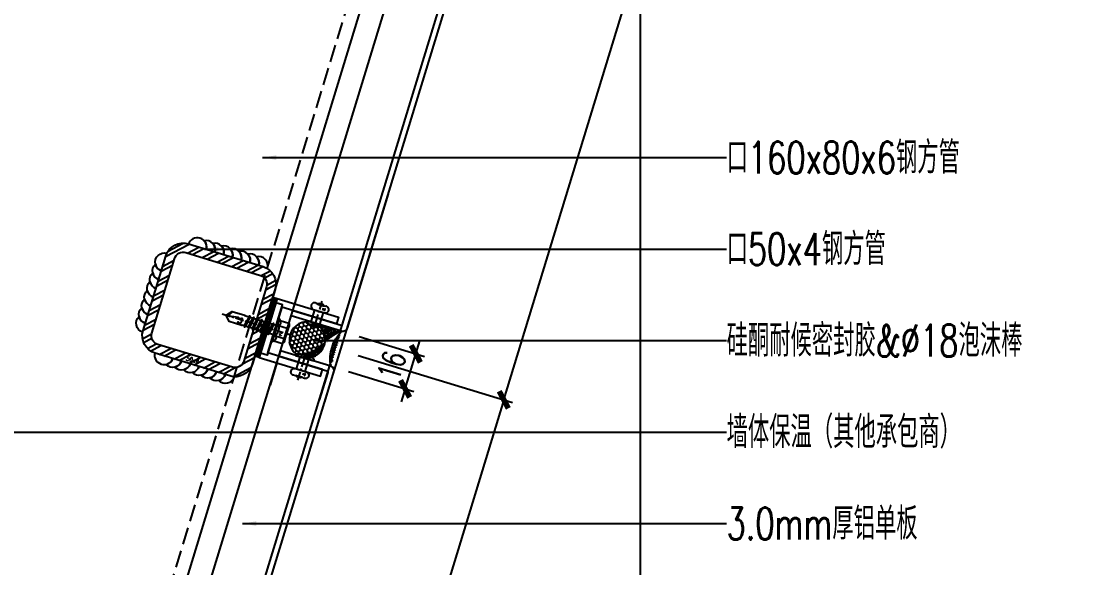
# Model space of a CAD drawing. Extents: x -160106 to 966792, y -663931 to 1550022.
# Drawn here: x -82036.4 to -81571.1, y -98634.5 to -98395.6 of the extents above; entities that cross this region are included whole.
import ezdxf
from ezdxf.enums import TextEntityAlignment as Align
from ezdxf.xclip import XClip

# ---------------------------------------------------------------- set-up
doc = ezdxf.new("R2010")
doc.units = 0
for name, pattern in [('CENTER', [2, 1.25, -0.25, 0.25, -0.25]), ('ZN-CENTER', [2, 1.25, -0.25, 0.25, -0.25]), ('ZN-DASH', [0.35, 0.25, -0.1])]:
    doc.linetypes.add(name, pattern=pattern)
for name, color, linetype in [('!ZN1-填充-8', 8, 'Continuous'), ('!ZN3-铝板幕墙-3', 3, 'Continuous'), ('!ZN4-辅助材料-1', 1, 'Continuous'), ('!ZN4-配件-11', 11, 'Continuous'), ('!ZN5-钢材投影-40', 40, 'Continuous'), ('!ZN5-钢材断面-2', 2, 'Continuous'), ('!ZN5-铝材投影-112', 112, 'Continuous'), ('!ZN6-虚线-8', 8, 'ZN-DASH'), ('DIM', 173, 'Continuous'), ('Fill', 8, 'Continuous'), ('TEXT', 7, 'Continuous'), ('焊缝', 8, 'Continuous')]:
    doc.layers.add(name, color=color, linetype=linetype)
doc.layers.add('@ZN-型材编号（非打印层）', color=8, linetype='Continuous', plot=False)
doc.styles.add('DHTEXT-1', font='ROMANS.shx', dxfattribs={"width": 0.7, "bigfont": 'CHINESE.shx'})
doc.dimstyles.new('ZN4', dxfattribs={"dimscale": 4, "dimtxt": 2.5, "dimasz": 1.5, "dimexe": 1, "dimexo": 2, "dimgap": 0.9, "dimtad": 1, "dimdec": 0, "dimdsep": 46, "dimtxsty": 'DHTEXT-1', "dimblk": 'ARCHTICK', "dimcen": 2.5, "dimclrd": 173, "dimclre": 173, "dimclrt": 7, "dimazin": 2, "dimtfac": 1, "dimtix": 1, "dimtmove": 2, "dimatfit": 3, "dimfxl": 0, "dimarcsym": 0})

# ---------------------------------------------------------------- blocks, each defined once
blk = doc.blocks.new('铝板16mm胶缝')
at = {"layer": '!ZN1-填充-8'}
h = blk.add_hatch(dxfattribs=at)
h.set_pattern_fill('HONEY', color=256, scale=0.7, angle=-270, style=0)
h.set_pattern_definition([(90, (10097.31989989708, 185.0232752102251), (-0.9623705000000002, 1.666875), [1.11125, -2.2225]), (210, (10097.31989989708, 185.0232752102251), (-0.9623708449331864, -1.666874800852732), [1.11125, -2.222499999999999]), (150, (10097.31989989708, 185.0232752102251), (-1.924741344933186, 1.991472677892826e-07), [-2.2225, 1.11125])])
edge = h.paths.add_edge_path()
edge.add_ellipse((-8.500000000207365, 14.57041595620103), major_axis=(-7.997393453053519, 3.358849100355043e-11), ratio=0.9747925043838522, start_angle=0, end_angle=360)
h = blk.add_hatch(dxfattribs=at)
h.set_pattern_fill('ANSI35', color=256, scale=0.5, angle=-270, style=0)
h.set_pattern_definition([(135, (0, 0), (-1.122532015133644, -1.122532015133644), []), (135, (0, 1.122532500000005), (-1.122532015133644, -1.122532015133644), [1.984375, -0.396875, 0, -0.396875])])
edge = h.paths.add_edge_path()
edge.add_line((-0.5052130940530333, 1.366215148264018), (-0.5026065471538459, 14.57041595616465))
edge.add_line((-16.50000000016007, 1.366215148336778), (-16.49739345326088, 14.57041595623741))
edge.add_ellipse((-8.500000000207365, 14.57041595620103), major_axis=(-7.997393453053519, 3.358849100355043e-11), ratio=0.9747925043838522, start_angle=0, end_angle=180)
edge.add_arc((-8.499999999414285, -14.44754302653018), 17.72215979008053, 63.16567149166988, 116.8343285139232)
at = {"layer": '!ZN4-辅助材料-1', "ltscale": 0.5}
blk.add_arc((-8.499999999414285, -14.44754302653018), 17.72215979008053, 63.16567149164778, 116.8343285139584, dxfattribs=at)
blk.add_ellipse((-8.500000000207365, 14.57041595620103), major_axis=(-7.997393453053519, 3.358849100355043e-11), ratio=0.9747925043838522, dxfattribs=at)
at = {"layer": 'Defpoints', "ltscale": 0.5}
for p in [(-16.50000000018917, -0.6337848516632221), (-8.500000000280124, -0.6337848516632221), (-0.4999999986393959, -0.6337848516632221)]:
    blk.add_point(p, dxfattribs=at)
blk = doc.blocks.new('*U3378')
at = {"ltscale": 10}
for p, q in [((-0.5504878062047283, -5.115541284646254), (-0.5504878062065472, 5.115530008962667)), ((-0.1698801084603474, 5.480866579516958), (1.167940990853822e-05, 4.83959058622783)), ((0, -4.839613541317005), (0, 4.8396139450431)), ((-5.449999999999818, -3.464101413275086), (-5.449999999999818, 3.464101817001181)), ((-1.015572715537019, 4.618802355381165), (-4.949999999997999, 4.618802355381165)), ((-1.015583010001137, 2.309401278621424), (-4.949999999997999, 2.309401278624835)), ((0, 2.084999581674395), (14.28830168384373, 2.085001969002848)), ((1.419619596213958, 2.729999885991237), (2.200602679755074, -2.730000114008757)), ((3.219619596213958, 2.729999881768008), (4.000602679755074, -2.730000118231986)), ((5.019619596213958, 2.729999877544779), (5.800602679755074, -2.730000122455214)), ((6.819619596213958, 2.729999873321551), (7.600602679755074, -2.730000126678443)), ((8.619619596213958, 2.729999869098322), (9.400602679755075, -2.730000130901672)), ((10.41961959621396, 2.729999864875094), (11.20060267975507, -2.7300001351249)), ((12.21961959621396, 2.729999860651865), (13.00060267975507, -2.730000139348129)), ((-1.015583010002956, -2.30940087489533), (-4.94999999999618, -2.30940087489874)), ((-1.015583010001137, -4.618801951655071), (-4.949999999999818, -4.618801951654161)), ((14.28834179297628, -2.085001744372565), (0, -2.084999717997933)), ((-0.1698801084603474, -5.480877855198726), (1.167940990853822e-05, -4.839601861909371))]:
    blk.add_line(p, q, dxfattribs=at)
at = {"color": 0, "linetype": 'ZN-CENTER', "ltscale": 3}
blk.add_line((23.99999999999994, 2.188255855140087e-07), (-7.276562432845615, -1.533137051807418e-07), dxfattribs=at)
at = {"ltscale": 10}
for points in [[(1.828211756127738, -2.085000114008789), (1.047228672586622, 2.084999885991241), (1.419619596213901, 2.729999885991095), (1.792010519841123, 2.084999885991241), (2.57299360338241, -2.085000114008761), (2.200602679755074, -2.730000114008771)], [(3.628211756127738, -2.085000118232018), (2.847228672586622, 2.084999881768012), (3.219619596213901, 2.729999881767866), (3.592010519841123, 2.084999881768012), (4.37299360338241, -2.085000118231989), (4.000602679755074, -2.730000118232)], [(5.428211756127738, -2.085000122455247), (4.647228672586622, 2.084999877544783), (5.019619596213901, 2.729999877544637), (5.392010519841123, 2.084999877544783), (6.17299360338241, -2.085000122455218), (5.800602679755074, -2.730000122455229)], [(7.228211756127738, -2.085000126678475), (6.447228672586622, 2.084999873321555), (6.819619596213901, 2.729999873321409), (7.192010519841123, 2.084999873321555), (7.97299360338241, -2.085000126678447), (7.600602679755074, -2.730000126678457)], [(9.028211756127739, -2.085000130901704), (8.247228672586623, 2.084999869098326), (8.619619596213902, 2.72999986909818), (8.992010519841124, 2.084999869098326), (9.77299360338241, -2.085000130901676), (9.400602679755075, -2.730000130901686)], [(10.82821175612774, -2.085000135124933), (10.04722867258662, 2.084999864875098), (10.4196195962139, 2.729999864874951), (10.79201051984112, 2.084999864875098), (11.57299360338241, -2.085000135124904), (11.20060267975507, -2.730000135124914)], [(12.62821175612774, -2.085000139348161), (11.84722867258662, 2.084999860651869), (12.2196195962139, 2.729999860651723), (12.59201051984112, 2.084999860651869), (13.37299360338241, -2.085000139348133), (13.00060267975507, -2.730000139348143)]]:
    blk.add_lwpolyline(points, close=True, dxfattribs=at)
for points in [[(14.28755614132959, -2.084999790480305, -0.414213562373095), (14.44551068678416, -2.242954335934877), (14.44551068678416, -2.321931608662732), (20.17706341883141, -2.321931608662732), (21.99999672497771, -0.2620664843346907), (21.99999672497771, 0.2620669033741529), (20.1770634188305, 2.321932027703048), (14.44551068678416, 2.321932027703616), (14.44551068678416, 2.242954754974284, -0.414213562373095), (14.28755614132959, 2.085000209519654)], [(16.51287844574838, -2.321931608662732), (16.35611659158181, -1.195959136936376), (15.82661205339483, -1.523970797760166, -0.5304615897786895), (15.03442566961419, -1.169417307181045), (14.81075563571315, 0.0990784896746442, -0.6513157956771675), (15.47433833661651, 0.5440859063701903), (16.0012324895205, 0.2109028390927443), (16.76803563861736, 0.6608451827776259), (21.99999672497771, -0.2620664843346907, -0.2012259957209903), (20.1770634188305, 2.321932027703048)]]:
    blk.add_lwpolyline(points, format="xyb", dxfattribs=at)
for centre, radius, start, end in [((7.477939400387186, -2.867559875829768), 11.3218976996017, 132.4921501626091, 138.6063620026382), ((-3.866666666665878, 3.464101817001181), 1.583333333333237, 133.1735511071865, 226.8264488928781), ((0.1333333333341216, 2.018612281773358e-07), 5.583333333333248, 155.5673023206315, 204.4326976793683), ((0.06775032333098352, 3.464101817001181), 1.583333333333237, 133.1735511071865, 226.8264488928781), ((4.067750323330984, 2.018612281773358e-07), 5.583333333333248, 155.5673023206315, 204.4326976793683), ((-3.866666666665878, -3.464101413275086), 1.583333333333237, 133.1735511071865, 226.8264488927399), ((0.06775032333098352, -3.464101413275086), 1.583333333333237, 133.1735511071865, 226.8264488927399), ((7.477939400387186, 2.867548600148227), 11.3218976996017, 221.3935592101043, 227.5078498373909)]:
    blk.add_arc(centre, radius, start, end, dxfattribs=at)
at = {"layer": 'Defpoints', "color": 0, "ltscale": 10, "style": 'DHTEXT-1', "width": 0.7}
blk.add_text('5.5', height=1, rotation=90, dxfattribs=at).set_placement((-2.461643067588102, -0.9299515093815011), align=Align.CENTER)
blk = doc.blocks.new('铝板连接件1(新规)')
at = {"layer": '!ZN1-填充-8'}
h = blk.add_hatch(dxfattribs=at)
h.set_pattern_fill('NET3', color=256, scale=0.4, angle=180, style=0)
h.set_pattern_definition([(179.9999999999999, (18968.5970618126, 39999.08912065818), (-9.724564495274452e-16, -1.27), []), (239.9999999999999, (18968.5970618126, 39999.08912065818), (1.099852262806237, -0.6350000000000011), []), (299.9999999999999, (18968.5970618126, 39999.08912065818), (1.099852262806238, 0.6349999999999989), [])])
h.paths.add_polyline_path([(-13.49999960709829, 1.999950581193843), (-13.49999960709829, -4.941880615660921e-05), (13.50000039290171, -4.941880615660921e-05), (13.50000039290171, 1.999950581193843)])
at = {"layer": '!ZN4-辅助材料-1', "ltscale": 5}
blk.add_lwpolyline([(-13.49999960709829, 1.999950581193843), (-13.49999960709829, -4.941880615660921e-05), (13.50000039290171, -4.941880615660921e-05), (13.50000039290171, 1.999950581193843)], close=True, dxfattribs=at)
at = {"layer": '!ZN5-铝材投影-112'}
for points in [[(11.50000039217412, 1.999950581193843), (-13.49999960709829, 1.999950581193843), (-13.49999960709829, 29.99995058118657), (-10.49999960709829, 29.99995058118657), (-10.4999996056431, 4.999950581193843), (11.50000039362931, 4.999950581193843)], [(-11.49999960343848, 1.999950581193843), (13.50000039583392, 1.999950581193843), (13.50000039583392, 29.99995058118657), (10.50000039583392, 29.99995058118657), (10.50000039437873, 4.999950581193843), (-11.49999960489367, 4.999950581193843)]]:
    blk.add_lwpolyline(points, close=True, dxfattribs=at)
at = {"layer": '!ZN4-配件-11', "color": 1, "rotation": 270}
blk.add_blockref('*U3378', (-5.816109478473663e-06, 4.999950581179291), dxfattribs=at)
blk = doc.blocks.new('*U3563')
at = {"color": 0, "linetype": 'CENTER', "ltscale": 3}
blk.add_line((10.0124521631674, 5.329070518200751e-14), (-2.451370260241674, 5.329070518200751e-14), dxfattribs=at)
at = {"linetype": 'ByBlock', "lineweight": -2, "ltscale": 10}
for p, q in [((-1.19999999999709, -2.999999999995627), (-1.19999999999709, 2.999999999995733)), ((0, 4.200000000000099), (0, -4.199999999999992)), ((5.50000000054162, 2.000000000000053), (0, 2.000000000000053)), ((5.50000000054162, 2.500000000000053), (5.50000000054162, -2.499999999999947)), ((5.50000000054162, -1.999999999999947), (0, -1.999999999999947))]:
    blk.add_line(p, q, dxfattribs=at)
for centre, radius, start, end in [((4.415117063422031, -3.584688101909705e-12), 5.96066603962293, 160.3950489643864, 199.6049510356135), ((0, 2.999999999995733), 1.2, 90, 180), ((7.00000000054162, 2.500000000000053), 1.5, 348.4480414647314, 180), ((16.16515139045397, 5.329070518200751e-14), 8, 164.3308475018224, 195.6691524981776), ((6.186535024229231, -0.0009536892320660684), 2.672094166157843, 323.2266208412516, 36.78433105121244), ((0, -2.999999999995627), 1.2, 180, 270), ((7.00000000054162, -2.499999999999947), 1.5, 180, 11.5519585352685)]:
    blk.add_arc(centre, radius, start, end, dxfattribs=at)
at = {"layer": 'Defpoints', "color": 0, "ltscale": 10, "style": 'DHTEXT-1', "width": 0.7}
blk.add_text('D4', height=1, rotation=90, dxfattribs=at).set_placement((7.370543652128534, -1.846676056511448), align=Align.CENTER)
blk = doc.blocks.new('*U2369')
at = {"layer": '!ZN3-铝板幕墙-3'}
for p, q in [((-13.5, -5.000049419315474), (-71.44746374130165, -5.000049419315474)), ((13.5, -5.000049419315474), (23.64613651806468, -5.000049419329262))]:
    blk.add_line(p, q, dxfattribs=at)
for points in [[(-71.44746374130165, -30.0000494193082), (-9.999999998515705, -30.00004941932275, 0.4142135623731721), (-7.999999998515705, -28.00004941932275), (-7.999999998515705, -5.000049419315474), (-10.4999999985157, -5.000049419315474), (-10.4999999985157, -27.00004941920633, -0.4142135623730951), (-10.9999999985157, -27.50004941920633), (-71.44746374130165, -27.50004941920633)], [(23.64613651806468, -30.00004941932199), (9.999999998515705, -30.00004941932275, -0.4142135623731721), (7.999999998515705, -28.00004941932275), (7.999999998515705, -5.000049419315474), (10.4999999985157, -5.000049419315474), (10.4999999985157, -27.00004941920633, 0.4142135623730951), (10.9999999985157, -27.50004941920633), (23.64613651806468, -27.50004941922012)]]:
    blk.add_lwpolyline(points, format="xyb", dxfattribs=at)
at = {"layer": '!ZN4-辅助材料-1'}
blk.add_blockref('铝板16mm胶缝', (8.499999998748535, -29.36626456765953), dxfattribs=at)
at = {"layer": '!ZN4-配件-11', "rotation": 180}
blk.add_blockref('铝板连接件1(新规)', (3.929089871235192e-07, 4.999950581193843), dxfattribs=at)
at = {"layer": '!ZN4-配件-11', "color": 1, "xscale": -1}
blk.add_blockref('*U3563', (-8.000000001935405, -16.00004941931553), dxfattribs=at)
at = {"layer": '!ZN4-配件-11', "color": 1}
blk.add_blockref('*U3563', (7.999999998952262, -16.00004941931553), dxfattribs=at)
blk = doc.blocks.new('方管钢50x4')
at = {"layer": 'Fill'}
h = blk.add_hatch(dxfattribs=at)
h.set_pattern_fill('ANSI32', color=8, scale=0.5, style=0)
h.set_pattern_definition([(45, (-2819.744272670329, -883.7318041504182), (-3.367596045400933, 3.367596045400933), []), (45, (-2817.499207670329, -883.7318041504182), (-3.367596045400933, 3.367596045400933), [])])
edge = h.paths.add_edge_path(flags=16)
edge.add_line((-17, 21.00000000000011), (17, 21))
edge.add_arc((17, 17), 4, 0, 90, ccw=False)
edge.add_line((21, 17), (21, -16.99999999999977))
edge.add_arc((17, -16.99999999999977), 4, 270, 360, ccw=False)
edge.add_line((17, -20.99999999999977), (-17, -20.99999999999989))
edge.add_arc((-17, -16.99999999999989), 4, 180, 270, ccw=False)
edge.add_line((-21, -16.99999999999989), (-21, 17.00000000000011))
edge.add_arc((-17, 17.00000000000011), 4, 90, 180, ccw=False)
edge = h.paths.add_edge_path()
edge.add_line((-17, 25.00000000000011), (17, 25))
edge.add_arc((17, 17), 8, 0, 90, ccw=False)
edge.add_line((25, 17), (25, -16.99999999999977))
edge.add_arc((17, -16.99999999999977), 8, 270, 360, ccw=False)
edge.add_line((17, -24.99999999999977), (-17, -24.99999999999989))
edge.add_arc((-17, -16.99999999999989), 8, 180, 270, ccw=False)
edge.add_line((-25, -16.99999999999989), (-25, 17.00000000000011))
edge.add_arc((-17, 17.00000000000011), 8, 90, 180, ccw=False)
for points in [[(-17, 25.00000000000011), (17, 25, -0.4142135623730951), (25, 17), (25, -16.99999999999977, -0.4142135623730951), (17, -24.99999999999977), (-17, -24.99999999999989, -0.4142135623730951), (-25, -16.99999999999989), (-25, 17.00000000000011, -0.4142135623730951)], [(-17, 21.00000000000011), (17, 21, -0.414213562373095), (21, 17), (21, -16.99999999999977, -0.414213562373095), (17, -20.99999999999977), (-17, -20.99999999999989, -0.4142135623730961), (-21, -16.99999999999989), (-21, 17.00000000000011, -0.414213562373095)]]:
    blk.add_lwpolyline(points, format="xyb", close=True)
at = {"layer": '@ZN-型材编号（非打印层）', "style": 'DHTEXT-1', "width": 0.7}
blk.add_text('50x4', height=2, dxfattribs=at).set_placement((-0.5126066602133506, -23.03511422043846), align=Align.MIDDLE_CENTER)
blk = doc.blocks.new('*U2371')
at = {"layer": '!ZN5-钢材断面-2'}
blk.add_blockref('方管钢50x4', (-5.684341886080801e-14, -1.70530256582424e-13), dxfattribs=at)
blk = doc.blocks.new('20250825140909')
at = {"layer": '!ZN3-铝板幕墙-3'}
for p, q in [((-2118.507292612951, 4974.999999999651), (770.5035670359648, 14439.00112882008)), ((-2093.507292612951, 4971.269189380168), (796.6424460627604, 14439.00112882013)), ((-2096.007292612951, 4971.642270442127), (793.2654002683121, 14436.50112882013))]:
    blk.add_line(p, q, dxfattribs=at)
at = {"layer": '!ZN5-钢材投影-40'}
blk.add_line((-1534.830248414073, 6921.296442130115), (766.9687806140137, 14461.67260107842), dxfattribs=at)
at = {"layer": '!ZN6-虚线-8', "ltscale": 30}
blk.add_line((-1540.56882656223, 6923.048218610609), (760.6015520490328, 14461.36500549577), dxfattribs=at)
at = {"layer": '焊缝', "ltscale": 30}
for points in [[(-1353.543137409841, 7535.71858201368, 0.5773502691896255), (-1358.270326935395, 7540.783528132772, -0.2679491924313752), (-1357.368856175264, 7536.886433000676, 0.5773502691896255), (-1362.096045700833, 7541.951379119768, -0.2679491924313752), (-1361.194574940688, 7538.054283987673, 0.5773502691896255), (-1365.921764466257, 7543.119230106793, -0.2679491924313752), (-1365.020293706126, 7539.222134974669, 0.5773502691896255), (-1369.74748323168, 7544.287081093789, -0.2679491924313752), (-1368.846012471564, 7540.389985961694, 0.5773502691896255), (-1373.573201997118, 7545.454932080786, -0.2679491924313752), (-1372.671731236987, 7541.55783694869, 0.5773502691896255), (-1377.398920762556, 7546.622783067811, -0.2679491924313752), (-1376.497450002411, 7542.725687935686, 0.5773502691896255), (-1381.224639527994, 7547.790634054807, -0.2679491924313752), (-1380.323168767849, 7543.893538922712, 0.9999999999999999), (-1387.974606298711, 7546.229240896704, 0.9999999999999999)], [(-1408.018955286359, 7507.85482293184, -0.5773502691896255), (-1409.551754331624, 7514.611340310425, 0.2679491924313527), (-1406.834916245338, 7511.675562591816, -0.5773502691896255), (-1408.367715290617, 7518.4320799704, 0.2679491924313527), (-1405.650877204331, 7515.49630225182, -0.5773502691896255), (-1407.18367624961, 7522.252819630376, 0.2679491924313527), (-1404.466838163324, 7519.317041911796, -0.5773502691896255), (-1405.999637208588, 7526.073559290351, 0.2679491924313527), (-1403.282799122302, 7523.137781571771, -0.5773502691896255), (-1404.815598167566, 7529.894298950327, 0.2679491924313527), (-1402.09876008128, 7526.958521231776, -0.5773502691896255), (-1403.631559126559, 7533.715038610331, 0.2679491924313527), (-1400.914721040273, 7530.779260891752, -0.5773502691896255), (-1402.447520085552, 7537.535778270307, 0.2679491924313527), (-1399.730681999266, 7534.600000551727, -0.9999999999999999), (-1397.362603917223, 7542.241479871678, -0.9999999999999999)], [(-1368.04198309053, 7488.222363219509, -0.5773502691896255), (-1374.791949861246, 7486.660970061406, 0.2679491924313752), (-1371.867701855954, 7489.390214206505, -0.5773502691896255), (-1378.617668626684, 7487.828821048432, 0.2679491924313752), (-1375.693420621392, 7490.558065193531, -0.5773502691896255), (-1382.443387392123, 7488.996672035428, 0.2679491924313752), (-1379.51913938683, 7491.725916180527, -0.5773502691896255), (-1386.269106157546, 7490.164523022424, 0.2679491924313752), (-1383.344858152253, 7492.893767167523, -0.5773502691896255), (-1390.09482492297, 7491.33237400942, 0.2679491924313752), (-1387.170576917677, 7494.061618154519, -0.5773502691896255), (-1393.920543688408, 7492.500224996416, 0.2679491924313752), (-1390.996295683115, 7495.229469141515, -0.5773502691896255), (-1397.746262453846, 7493.668075983442, 0.2679491924313752), (-1394.822014448553, 7496.397320128541, -0.9999999999999999), (-1402.4734519794, 7498.733022102533, -0.9999999999999999)]]:
    blk.add_lwpolyline(points, format="xyb", dxfattribs=at)
at = {"layer": '!ZN4-配件-11', "rotation": 343.0245005943809}
blk.add_blockref('*U2371', (-1378.964724385965, 7517.517764804856), dxfattribs=at)
at = {"xscale": -1, "rotation": 73.02450059435307}
blk.add_blockref('*U2369', (-1350.271880911809, 7508.758896829502), dxfattribs=at)
blk = doc.blocks.new('_ArchTick')
at = {"color": 0, "linetype": 'ByBlock', "const_width": 0.4}
blk.add_lwpolyline([(-0.5, -0.5), (0.5, 0.5)], dxfattribs=at)
blk = doc.blocks.new('*D1216')
at = {"layer": 'Defpoints', "color": 0, "ltscale": 40, "transparency": 16777216}
for p in [(-81775.66092363671, -98141.86565474063), (-81704.37094015755, -98163.62786013896), (-81896.9893910859, -98539.3209806915)]:
    blk.add_point(p, dxfattribs=at)
at = {"layer": 'DIM', "color": 173, "linetype": 'ByBlock', "lineweight": -2, "ltscale": 40, "transparency": 16777216}
for p, q in [((-81768.00948610585, -98144.20135671464), (-81700.54522139212, -98164.79571112597)), ((-81825.69940760675, -98561.08318608983), (-81704.37094015755, -98163.62786013896)), ((-81889.33795355505, -98541.6566826655), (-81821.87368884133, -98562.25103707684))]:
    blk.add_line(p, q, dxfattribs=at)
at = {"layer": 'DIM', "color": 173, "lineweight": -2, "ltscale": 40, "transparency": 16777216, "xscale": 6, "yscale": 6, "zscale": 6}
for p, rotation in [((-81704.37094015755, -98163.62786013896), 73.02450059439612), ((-81825.69940760675, -98561.08318608983), 253.0245005943961)]:
    blk.add_blockref('_ArchTick', p, dxfattribs=dict(at, rotation=rotation))
at = {"layer": 'DIM', "color": 7, "ltscale": 40, "transparency": 16777216, "insert": (-81773.26046922783, -98359.84464349234), "char_height": 10, "attachment_point": 5, "rotation": 73.02450059439613, "style": 'DHTEXT-1'}
blk.add_mtext('DIM', dxfattribs=at)
blk = doc.blocks.new('*D1217')
at = {"layer": 'Defpoints', "color": 0, "ltscale": 40, "transparency": 16777216}
for p in [(-81896.9893910859, -98539.32098069148), (-82173.53314066712, -99445.24016388315), (-82102.24315718794, -99467.00236928149)]:
    blk.add_point(p, dxfattribs=at)
at = {"layer": 'DIM', "color": 173, "linetype": 'ByBlock', "lineweight": -2, "ltscale": 40, "transparency": 16777216}
for p, q in [((-81889.33795355503, -98541.65668266549), (-81821.8736888413, -98562.25103707681)), ((-81825.69940760673, -98561.08318608982), (-82102.24315718794, -99467.00236928149)), ((-82165.88170313626, -99447.57586585716), (-82098.41743842252, -99468.17022026848))]:
    blk.add_line(p, q, dxfattribs=at)
at = {"layer": 'DIM', "color": 173, "lineweight": -2, "ltscale": 40, "transparency": 16777216, "xscale": 6, "yscale": 6, "zscale": 6}
for p, rotation in [((-81825.69940760673, -98561.08318608982), 73.02450059439646), ((-82102.24315718794, -99467.00236928149), 253.0245005943965)]:
    blk.add_blockref('_ArchTick', p, dxfattribs=dict(at, rotation=rotation))
at = {"layer": 'DIM', "color": 7, "ltscale": 40, "transparency": 16777216, "insert": (-81972.19657774299, -99011.53189806361), "char_height": 10, "attachment_point": 5, "rotation": 73.02450059439649, "style": 'DHTEXT-1'}
blk.add_mtext('DIM', dxfattribs=at)
blk = doc.blocks.new('*D1218')
at = {"layer": 'Defpoints', "color": 0, "ltscale": 40, "transparency": 16777216}
for p in [(-81896.56654849547, -98531.08561767003), (-81864.12980808815, -98540.98735944006), (-81901.23795244264, -98546.38849272887)]:
    blk.add_point(p, dxfattribs=at)
at = {"layer": 'DIM', "color": 173, "linetype": 'ByBlock', "lineweight": -2, "ltscale": 40, "transparency": 16777216}
for p, q in [((-81888.9151109646, -98533.42131964404), (-81860.30408932272, -98542.15521042707)), ((-81864.12980808815, -98540.98735944006), (-81862.37803160763, -98535.24878129191)), ((-81868.80121203532, -98556.29023449891), (-81864.12980808815, -98540.98735944006)), ((-81893.58651491177, -98548.7241947029), (-81864.97549326989, -98557.45808548592)), ((-81868.80121203532, -98556.29023449891), (-81870.55298851585, -98562.02881264706))]:
    blk.add_line(p, q, dxfattribs=at)
at = {"layer": 'DIM', "color": 173, "lineweight": -2, "ltscale": 40, "transparency": 16777216, "xscale": 6, "yscale": 6, "zscale": 6}
for p, rotation in [((-81864.12980808815, -98540.98735944006), 253.0245005943007), ((-81868.80121203532, -98556.29023449891), 73.0245005943007)]:
    blk.add_blockref('_ArchTick', p, dxfattribs=dict(at, rotation=rotation))
at = {"layer": 'DIM', "color": 7, "ltscale": 40, "transparency": 16777216, "insert": (-81874.6908054074, -98546.12791734742), "char_height": 10, "attachment_point": 5, "rotation": 73.02450059430069, "style": 'DHTEXT-1'}
blk.add_mtext('16', dxfattribs=at)

msp = doc.modelspace()

# ---------------------------------------------------------------- block references
at = {"ltscale": 1000}
ref = msp.add_blockref('20250825140909', (-80575.41044818136, -106039.3209806913), dxfattribs=at)
XClip(ref).set_block_clipping_path([(-2473.509531792057, 6594.080816808135), (-1190.650475455339, 7897.455325950665)])

# ---------------------------------------------------------------- texts
at = {"layer": 'TEXT', "ltscale": 40, "style": 'DHTEXT-1', "width": 0.7}
for s, p in [('口160x80x6钢方管', (-81728.41232220456, -98455.19186019106)), ('口50x4钢方管', (-81728.41232220456, -98495.19186019106)), ('硅酮耐候密封胶&%%C18泡沫棒', (-81728.41232220456, -98535.19186019106)), ('墙体保温（其他承包商）', (-81728.41232220456, -98575.19186019106)), ('3.0mm厚铝单板', (-81728.41232220456, -98615.19186019106))]:
    msp.add_text(s, height=14, dxfattribs=at).set_placement(p, align=Align.MIDDLE_LEFT)

# ---------------------------------------------------------------- next in the draw order: dimensions: what is measured, and where the dimension line sits
at = {"layer": 'DIM', "ltscale": 40}
for p2, distance, picture, middle in [((-81775.6609236367, -98141.86565474063), -74.53761015927647, '*D1216', (-81773.26046922783, -98359.84464349234)), ((-82173.53314066712, -99445.24016388315), 74.53761015930431, '*D1217', (-81972.19657774299, -99011.53189806361))]:
    dim = msp.add_aligned_dim(p1=(-81896.9893910859, -98539.32098069148), p2=p2, distance=distance, text='DIM', dimstyle='ZN4', dxfattribs=at)
    dim.commit()
    dim.dimension.update_dxf_attribs({"geometry": picture, "text_midpoint": middle})
dim = msp.add_aligned_dim(p1=(-81901.23795244264, -98546.38849272889), p2=(-81896.56654849547, -98531.08561767002), distance=-33.91440134119884, dimstyle='ZN4', dxfattribs=at)
dim.commit()
dim.dimension.update_dxf_attribs({"geometry": '*D1218', "text_midpoint": (-81874.6908054074, -98546.12791734742)})

# ---------------------------------------------------------------- next in the draw order: leaders
at = {"layer": 'DIM'}
for points in [[(-81931.02626136877, -98455.19186019106), (-81807.45135197695, -98455.19186019106), (-81728.41232220456, -98455.19186019106)], [(-81956.4119987879, -98495.19186019106), (-81807.45135197695, -98495.19186019106), (-81728.41232220456, -98495.19186019106)], [(-81908.42222869769, -98535.19186019106), (-81807.45135197695, -98535.19186019106), (-81728.41232220456, -98535.19186019106)], [(-82249.04161756858, -98575.19186019106), (-81807.45135197695, -98575.19186019106), (-81728.41232220456, -98575.19186019106)], [(-81939.80043033045, -98615.19186019106), (-81807.45135197695, -98615.19186019106), (-81728.41232220456, -98615.19186019106)]]:
    msp.add_leader(points, dimstyle='ZN4', dxfattribs=at)

doc.saveas('drawing.dxf')
